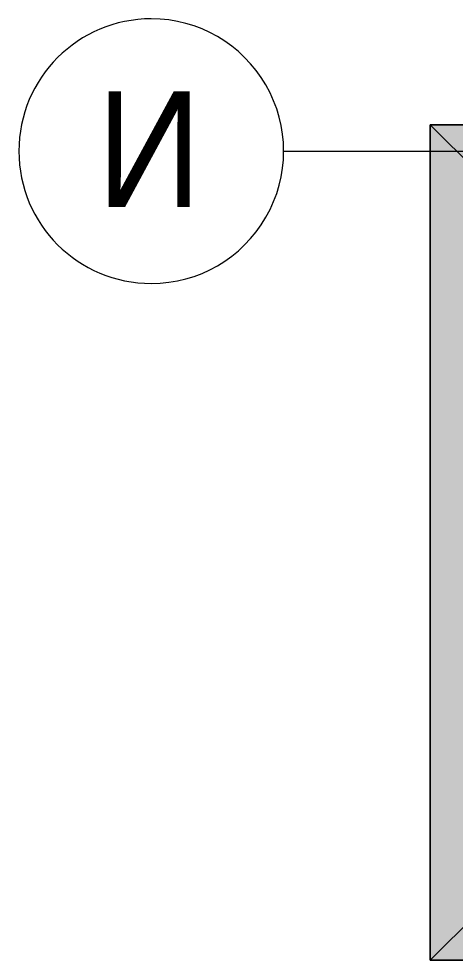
# Model space of a CAD drawing. Header units: millimetres. Extents: x 81303 to 275082, y -8553 to 29000.
# Drawn here: x 139448 to 146039, y 14773 to 29000 of the extents above; entities that cross this region are included whole.
import ezdxf

# ---------------------------------------------------------------- set-up
doc = ezdxf.new("R2010")
doc.units = ezdxf.units.MM
for name, color, linetype, lineweight in [('A-DETL-8', 7, 'Continuous', 5), ('A-GENM-1', 7, 'Continuous', 5), ('Оси', 7, 'Continuous', 9), ('Оси-1', 7, 'Continuous', 20)]:
    doc.layers.add(name, color=color, linetype=linetype, lineweight=lineweight)
doc.layers.add('A-DETL-GENF-2', color=7, linetype='Continuous', lineweight=9, true_color=0xc0c0c0, transparency=0.4)
doc.layers.add('A-GENM-2', color=7, linetype='Continuous', lineweight=5, true_color=0x737373)
doc.styles.add('Arial_1', font='arial.ttf', dxfattribs={"width": 0.9, "height": 1750})

# ---------------------------------------------------------------- blocks, each defined once
blk = doc.blocks.new('парапет1 - парапет-18629556-3_10_3_птичка')
at = {"layer": 'A-GENM-1'}
for p, q in [((-2411, 27400), (33928, 27400)), ((-2411, 14773), (-2411, 27400)), ((-268, 14773), (-2411, 14773))]:
    blk.add_line(p, q, dxfattribs=at)
at = {"layer": 'A-GENM-2'}
for p, q in [((-2409, 27398), (-1702, 26691)), ((-2409, 14775), (-1702, 15482))]:
    blk.add_line(p, q, dxfattribs=at)
blk = doc.blocks.new('Ось сетки - D8-29747960-3_10_3_птичка')
at = {"layer": 'Оси-1'}
for start, end in [(360, 180), (180, 360)]:
    blk.add_arc((0, 0), 4, start, end, dxfattribs=at)

msp = doc.modelspace()

# ---------------------------------------------------------------- hatches: boundary and pattern name
at = {"layer": 'A-DETL-GENF-2'}
msp.add_hatch(color=256, dxfattribs=at).paths.add_polyline_path([(147144.7, 14774.9), (147804.5, 14774.9), (147804.5, 15358), (186832.5, 15358), (186832.5, 23888.3), (182000.6, 23888.3), (182000.6, 27398.1), (145663.4, 27398.1), (145663.4, 14774.9), (146678.6, 14774.9)])

# ---------------------------------------------------------------- linework, layer by layer
at = {"layer": 'A-DETL-8'}
for p, q in [((182000.6, 27398.1), (145663.4, 27398.1)), ((145663.4, 27398.1), (145663.4, 14774.9)), ((145663.4, 14774.9), (147804.5, 14774.9))]:
    msp.add_line(p, q, dxfattribs=at)
at = {"layer": 'Оси'}
msp.add_line((143448.2, 27000), (155948.2, 27000), dxfattribs=at)

# ---------------------------------------------------------------- block references
at = {"layer": 'A-GENM-1'}
msp.add_blockref('парапет1 - парапет-18629556-3_10_3_птичка', (148072.5, 0), dxfattribs=at)
at = {"layer": 'Оси-1', "xscale": 499.9999999999995, "yscale": 499.9999999999995, "zscale": 499.9999999999995, "rotation": 269.9999999999995}
msp.add_blockref('Ось сетки - D8-29747960-3_10_3_птичка', (141448.2, 27000), dxfattribs=at)

# ---------------------------------------------------------------- texts
at = {"layer": 'Оси', "insert": (140625.8, 27905.2), "char_height": 1750, "width": 1948.101, "attachment_point": 1, "style": 'Arial_1'}
msp.add_mtext('\\fArial|b0|i0|c204|p34|;\\W.9;И', dxfattribs=at)

doc.saveas('drawing.dxf')
